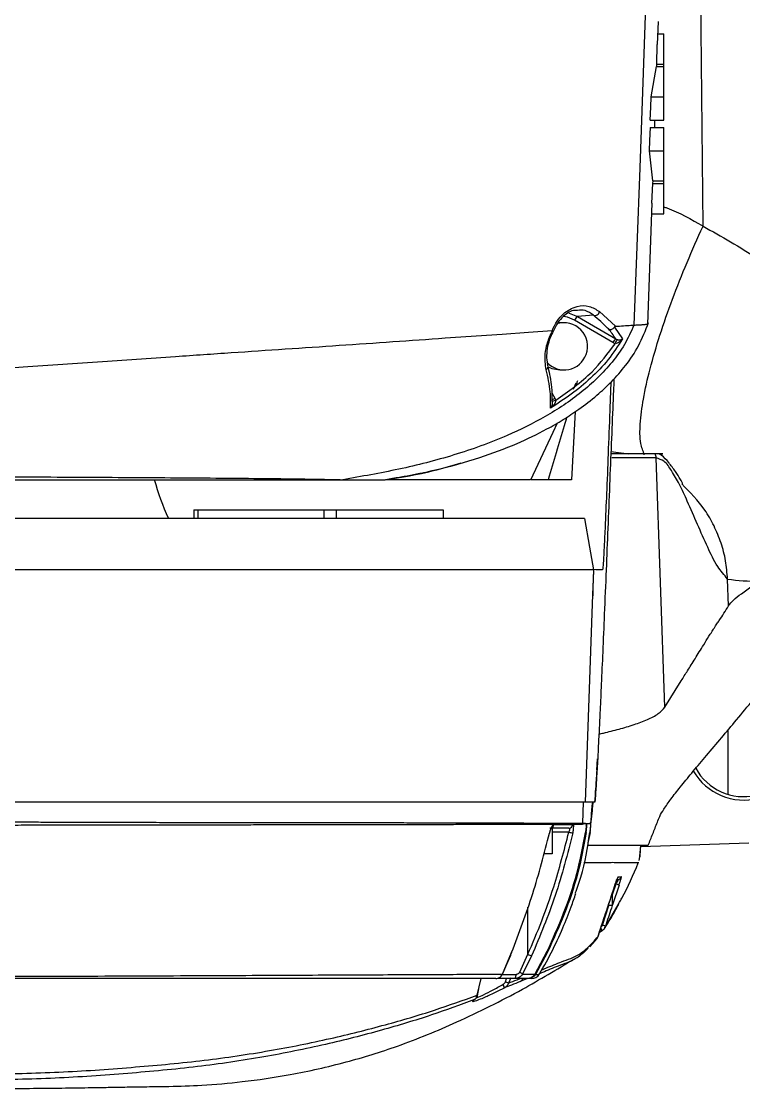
# Model space of a CAD drawing. Header units: millimetres. Extents: x -356 to 237, y 0 to 365.
# Drawn here: x 164.875 to 168.182, y 244.437 to 249.322 of the extents above; entities that cross this region are included whole.
import ezdxf

# ---------------------------------------------------------------- set-up
doc = ezdxf.new("R2010")
doc.units = ezdxf.units.MM

msp = doc.modelspace()

# ---------------------------------------------------------------- linework, layer by layer
at = {"color": 7, "linetype": 'Continuous', "lineweight": 25}
for p, q in [((167.9958, 248.3843), (167.9851, 249.5666)), ((167.7881, 249.2159), (167.7918, 249.3219)), ((167.7861, 249.2643), (167.8164, 249.2643)), ((167.8164, 249.1261), (167.8164, 249.2643)), ((167.7843, 249.1261), (167.7855, 249.216)), ((167.7582, 248.9763), (167.7831, 249.1146)), ((167.7831, 249.1146), (167.8164, 249.1146)), ((167.7839, 249.1146), (167.7843, 249.1261)), ((167.7843, 249.1261), (167.8164, 249.1261)), ((167.8164, 249.1146), (167.8164, 249.1261)), ((167.8164, 248.9763), (167.8164, 249.1146)), ((167.7582, 248.9763), (167.8164, 248.9763)), ((167.8164, 248.8694), (167.8164, 248.9763)), ((167.7545, 248.8694), (167.8164, 248.8694)), ((167.7749, 248.8364), (167.776, 248.8694)), ((167.7533, 248.8364), (167.8164, 248.8364)), ((167.8164, 248.7295), (167.8164, 248.8364)), ((167.7496, 248.7295), (167.7649, 248.5912)), ((167.7496, 248.7295), (167.8164, 248.7295)), ((167.8164, 248.5912), (167.8164, 248.7295)), ((167.7652, 248.5797), (167.7601, 248.4899)), ((167.7649, 248.5912), (167.8164, 248.5912)), ((167.7656, 248.5912), (167.7652, 248.5797)), ((167.7652, 248.5797), (167.8164, 248.5797)), ((167.8164, 248.5797), (167.8164, 248.5912)), ((167.8164, 248.4415), (167.8164, 248.5797)), ((167.7434, 247.936), (167.7628, 248.4898)), ((167.7611, 248.4415), (167.8164, 248.4415)), ((167.4939, 247.9771), (167.4208, 247.971)), ((167.5216, 247.9935), (167.5959, 247.926)), ((167.3602, 247.9426), (167.3397, 247.9426)), ((167.583, 247.8512), (167.4077, 247.954)), ((167.4208, 247.971), (167.596, 247.8683)), ((167.3078, 247.9064), (167.3051, 247.9062)), ((167.5899, 247.9226), (167.627, 247.8688)), ((167.596, 247.8683), (167.6019, 247.8656)), ((167.3397, 247.7261), (167.3602, 247.7261)), ((167.4053, 247.6459), (167.415, 247.6666)), ((167.3033, 247.6221), (167.3177, 247.5967)), ((167.3046, 247.5879), (167.3043, 247.5876)), ((167.3062, 247.582), (167.3043, 247.5869)), ((167.4109, 247.5356), (167.3945, 247.2241)), ((167.5743, 247.3532), (167.6555, 247.3422)), ((167.7767, 247.3422), (167.5782, 247.3422)), ((167.7819, 247.3239), (167.578, 247.3239)), ((167.8216, 246.1831), (167.7819, 247.3239)), ((159.9814, 247.2241), (166.3472, 247.2241)), ((166.3472, 247.2241), (166.5404, 247.2241)), ((167.2066, 247.2241), (166.5417, 247.2241)), ((167.2866, 247.2241), (167.2097, 247.2241)), ((167.3945, 247.2241), (167.2866, 247.2241)), ((167.4532, 247.047), (161.8238, 247.047)), ((165.6649, 247.0863), (165.6649, 247.047)), ((165.6649, 247.0863), (165.6834, 247.0863)), ((165.6834, 247.0863), (165.6834, 247.047)), ((165.6834, 247.0863), (166.2601, 247.0863)), ((166.2601, 247.0863), (166.2601, 247.047)), ((166.2601, 247.0863), (166.3162, 247.0863)), ((166.3162, 247.0863), (166.3162, 247.047)), ((166.3162, 247.0863), (166.8055, 247.0863)), ((166.8055, 247.0863), (166.8055, 247.047)), ((166.8055, 247.0863), (166.8058, 247.0863)), ((166.8058, 247.0863), (166.8058, 247.047)), ((167.4949, 246.8107), (161.8048, 246.8107)), ((167.4928, 246.732), (167.4955, 246.8107)), ((167.505, 246.8107), (167.4952, 246.8123)), ((167.536, 246.8107), (167.505, 246.8107)), ((168.1124, 246.6464), (168.1083, 246.7692)), ((168.1715, 246.702), (168.2516, 246.7603)), ((167.4928, 246.732), (167.4921, 246.732)), ((167.458, 245.7478), (167.4912, 246.6983)), ((168.1123, 246.6462), (168.1124, 246.6464)), ((167.8216, 246.1831), (167.8965, 246.3035)), ((168.1111, 245.7836), (168.1111, 246.0791)), ((167.5105, 245.8946), (167.5134, 245.9465)), ((167.458, 245.7478), (161.8447, 245.7478)), ((167.445, 245.6518), (167.4483, 245.7478)), ((167.5009, 245.7478), (167.458, 245.7478)), ((167.4814, 245.6481), (167.4829, 245.6475)), ((167.382, 245.6296), (167.2948, 245.6296)), ((167.306, 245.6296), (167.306, 245.5115)), ((167.3814, 245.6106), (167.306, 245.6106)), ((167.4785, 245.6087), (167.4683, 245.5622)), ((167.466, 245.5509), (167.7448, 245.5509)), ((167.7074, 245.5021), (167.7113, 245.5508)), ((167.7108, 245.545), (168.2053, 245.5623)), ((167.306, 245.5115), (167.2666, 245.5115)), ((167.7028, 245.4808), (167.7067, 245.498)), ((167.6992, 245.4699), (167.7002, 245.4731)), ((167.6037, 245.3934), (167.6006, 245.3934)), ((167.5816, 245.3252), (167.5977, 245.3741)), ((167.6113, 245.3683), (167.5816, 245.2782)), ((167.5929, 245.3682), (167.593, 245.3682)), ((167.5977, 245.3741), (167.5947, 245.3741)), ((167.549, 245.1796), (167.6133, 245.2899)), ((167.5816, 245.2753), (167.5816, 245.3337)), ((167.1941, 245.0515), (167.1942, 245.268)), ((167.5354, 245.1854), (167.5651, 245.2753)), ((167.5816, 245.2753), (167.564, 245.2753)), ((167.5327, 245.1583), (167.5211, 245.1507)), ((167.5216, 245.1522), (167.5334, 245.16)), ((167.549, 245.1796), (167.544, 245.1695)), ((167.5091, 245.1219), (167.5155, 245.1338)), ((167.5155, 245.1337), (167.5155, 245.1338)), ((167.0772, 244.9608), (167.1198, 245.0596)), ((167.1565, 244.9698), (167.1941, 245.0515)), ((167.2113, 245.0441), (167.169, 244.961)), ((167.2266, 244.9599), (167.2826, 245.0656)), ((167.2825, 245.0585), (167.229, 244.9598)), ((167.0759, 244.9597), (167.1398, 244.9597)), ((167.229, 244.9598), (167.2453, 244.9591)), ((167.0475, 244.9407), (164.6424, 244.9407)), ((166.9616, 244.8644), (166.98, 244.9407)), ((167.1336, 244.9407), (167.057, 244.9407)), ((167.0915, 244.9262), (167.0967, 244.9407)), ((167.1158, 244.9446), (167.1052, 244.9195)), ((167.1928, 244.9407), (167.1336, 244.9407)), ((167.1928, 244.9407), (167.1586, 244.9266)), ((167.2119, 244.9407), (167.1952, 244.9407)), ((166.9687, 244.8937), (166.9637, 244.871))]:
    msp.add_line(p, q, dxfattribs=at)
at = {"color": 7, "linetype": 'Continuous', "lineweight": 25, "flags": 128}
for points in [[(167.7392, 249.5666), (167.7059, 248.6511), (167.6798, 247.9317)], [(167.7545, 248.8694), (167.7566, 248.9293), (167.7582, 248.9763)], [(167.7533, 248.8364), (167.7512, 248.7765), (167.7496, 248.7295)], [(167.3818, 247.9872), (167.3833, 247.9868), (167.4208, 247.971)], [(167.3397, 247.9426), (167.3351, 247.9425), (167.3305, 247.9422)], [(167.4077, 247.954), (167.3749, 247.9678), (167.3568, 247.9714)], [(166.8155, 247.8726), (167.077, 247.8905), (167.1963, 247.8987), (167.3051, 247.9062)], [(164.9043, 247.7419), (165.2468, 247.7654), (165.5814, 247.7882)], [(167.2862, 247.7407), (167.3032, 247.7326), (167.3397, 247.7261)], [(167.2083, 247.2233), (167.3102, 247.4418), (167.33, 247.4843)], [(167.4532, 247.047), (167.4766, 246.9147), (167.4949, 246.8107)], [(167.4949, 246.8107), (167.4933, 246.7666), (167.4921, 246.732)], [(167.2929, 245.6067), (167.2937, 245.6068), (167.2939, 245.607)], [(167.4777, 245.6088), (167.4783, 245.6087), (167.4785, 245.6087)], [(167.6075, 245.4069), (167.616, 245.4069), (167.6224, 245.407)], [(167.1198, 245.0596), (167.1207, 245.0599), (167.121, 245.0603), (167.1209, 245.0609)], [(167.1336, 244.9407), (167.1348, 244.941), (167.1359, 244.9421), (167.137, 244.9438), (167.1379, 244.9462), (167.1387, 244.9491), (167.1393, 244.9523), (167.1397, 244.9559), (167.1398, 244.9597)], [(166.9616, 244.8644), (166.9627, 244.865), (166.9636, 244.8657), (166.9642, 244.8664), (166.9646, 244.8673), (166.9647, 244.8681), (166.9646, 244.8691), (166.9643, 244.87), (166.9637, 244.871)]]:
    msp.add_lwpolyline(points, dxfattribs=at)
at = {"color": 7, "linetype": 'Continuous', "lineweight": 25}
for centre, radius, start, end in [((167.5013, 247.9962), 0.0205, 248.8254, 352.3475), ((167.3597, 247.8349), 0.1075, 339.5433, 108.2858), ((167.4509, 247.9345), 0.0474, 129.4755, 155.647), ((167.6262, 247.8317), 0.0474, 129.4794, 155.6584), ((167.638, 247.8401), 0.0442, 144.7133, 171.4985), ((167.3603, 247.8323), 0.106, 221.6914, 340.7542), ((167.2688, 247.7421), 0.0174, 301.0116, 31.9783), ((167.3043, 247.5872), 0.000289, 217.1855, 276.4173), ((167.3513, 247.5326), 0.0724, 117.6201, 130.2109), ((167.3348, 247.5272), 0.0618, 102.3326, 117.5495), ((167.7426, 247.3226), 0.0394, 1.9698, 29.9598), ((166.6352, 247.542), 1.1944, 195.4322, 204.4833), ((168.2328, 247.6138), 0.8537, 261.6155, 271.2632), ((168.1819, 246.0233), 0.25, 208.5405, 71.8272), ((168.1819, 246.0233), 0.2658, 209.742, 359.9993), ((167.2941, 245.6489), 0.0194, 292.4322, 349.2756), ((167.3819, 245.6491), 0.0195, 270.3364, 349.8776), ((167.4072, 245.653), 0.0378, 350.6045, 358.1779), ((167.4066, 245.6531), 0.0384, 350.5524, 358.0157), ((167.4449, 245.6493), 0.0196, 326.0362, 355.3658), ((167.4317, 245.829), 0.2241, 257.012, 261.8465), ((167.4783, 245.7748), 0.1668, 262.7779, 263.9498), ((167.6037, 245.4131), 0.0197, 270.0267, 341.8962), ((167.5827, 245.3199), 0.0562, 59.4436, 74.5607), ((167.4984, 245.1529), 0.0357, 11.498, 33.0609), ((167.5317, 245.1598), 0.00178, 305.1228, 6.7721), ((167.5201, 245.1303), 0.0571, 59.6101, 74.4612), ((167.3166, 245.3104), 0.2864, 244.6709, 248.4279), ((167.2796, 245.0572), 0.0032, 23.719, 63.858), ((167.0765, 244.9632), 0.00256, 285.4382, 355.6999), ((167.127, 244.915), 0.0623, 47.6453, 61.7299), ((167.2119, 244.9801), 0.0394, 270.0268, 327.8755), ((167.0583, 244.8988), 0.0273, 356.4846, 34.1593), ((167.0261, 244.7751), 0.1647, 61.2887, 66.5916), ((167.1413, 244.9561), 0.0341, 300.4429, 333.2104), ((166.9423, 244.8599), 0.0173, 294.9522, 324.4868)]:
    msp.add_arc(centre, radius, start, end, dxfattribs=at)
for points, knots in [([(167.8163, 245.7154), (167.8269, 245.731), (167.8508, 245.7659), (167.8941, 245.8205), (167.946, 245.8836), (168.0293, 245.9822), (168.1462, 246.1198), (168.2954, 246.3017), (168.4502, 246.5022), (168.6042, 246.7181), (168.7526, 246.9466), (168.9084, 247.2126), (169.0633, 247.5173), (169.2063, 247.8623), (169.3229, 248.2175), (169.4118, 248.5819), (169.4747, 248.9535), (169.4926, 249.2042), (169.5015, 249.3295)], [0, 0, 0, 0, 0.013893, 0.031122, 0.051327, 0.074105, 0.126205, 0.184391, 0.24733, 0.312791, 0.379719, 0.447962, 0.539841, 0.631313, 0.722809, 0.814933, 0.907459, 1, 1, 1, 1]), ([(167.8164, 248.4728), (167.8211, 248.4712), (167.8842, 248.4497), (167.9422, 248.4157), (167.9958, 248.3843)], [0, 0, 0, 0, 0.074389, 1, 1, 1, 1]), ([(167.7272, 247.3378), (167.7211, 247.3551), (167.7051, 247.4), (167.7081, 247.4874), (167.7221, 247.6012), (167.7536, 247.7374), (167.7986, 247.8898), (167.8557, 248.0522), (167.9217, 248.2187), (167.9711, 248.3291), (167.9958, 248.3843)], [0, 0, 0, 0, 0.049726, 0.129399, 0.234866, 0.364314, 0.510427, 0.669404, 0.834691, 1, 1, 1, 1]), ([(167.9958, 248.3843), (168.0804, 248.3373), (168.2499, 248.2431), (168.4572, 248.067), (168.628, 247.8829), (168.7139, 247.7553), (168.7567, 247.6917)], [0, 0, 0, 0, 0.27832, 0.557551, 0.779284, 1, 1, 1, 1]), ([(167.3053, 247.9061), (167.3121, 247.9213), (167.3249, 247.9499), (167.3616, 247.9913), (167.4126, 248.0205), (167.4758, 248.0228), (167.5067, 248.003), (167.5216, 247.9935)], [0, 0, 0, 0, 0.182315, 0.343265, 0.602454, 0.809486, 1, 1, 1, 1]), ([(167.4212, 247.9988), (167.4174, 247.999), (167.3939, 248.0003), (167.3606, 247.9771), (167.3284, 247.9431), (167.3167, 247.918), (167.3107, 247.9051)], [0, 0, 0, 0, 0.073432, 0.460903, 0.723008, 1, 1, 1, 1]), ([(167.4939, 247.9771), (167.4819, 247.9859), (167.46, 248.0019), (167.4332, 247.9997), (167.4212, 247.9988)], [0, 0, 0, 0, 0.549766, 1, 1, 1, 1]), ([(167.5634, 247.9138), (167.5515, 247.9253), (167.5289, 247.947), (167.5051, 247.9674), (167.4939, 247.9771)], [0, 0, 0, 0, 0.5275733, 1, 1, 1, 1]), ([(167.6798, 247.9317), (167.6661, 247.9015), (167.6389, 247.8415), (167.5613, 247.7342), (167.4415, 247.6192), (167.2768, 247.5104), (167.0812, 247.4139), (166.8562, 247.3332), (166.6036, 247.2688), (166.4326, 247.239), (166.3472, 247.2241)], [0, 0, 0, 0, 0.063095, 0.125867, 0.251824, 0.378254, 0.502027, 0.668193, 0.834224, 1, 1, 1, 1]), ([(166.5405, 247.2241), (166.6176, 247.2376), (166.7641, 247.2631), (166.9658, 247.32), (167.1363, 247.3838), (167.2625, 247.4445), (167.3559, 247.4983), (167.4328, 247.5489), (167.5072, 247.6062), (167.5795, 247.6732), (167.6447, 247.748), (167.7055, 247.8377), (167.7327, 247.9074), (167.7468, 247.9436)], [0, 0, 0, 0, 0.159638, 0.303319, 0.427194, 0.530698, 0.588759, 0.647036, 0.718634, 0.78022, 0.847788, 0.920923, 1, 1, 1, 1]), ([(167.5958, 247.926), (167.5949, 247.926), (167.5933, 247.926), (167.5916, 247.9248), (167.5907, 247.9238), (167.5902, 247.9231), (167.59, 247.9227), (167.5899, 247.9226)], [0, 0, 0, 0, 0.336701, 0.65914, 0.825363, 0.911015, 1, 1, 1, 1]), ([(167.5959, 247.926), (167.5988, 247.9262), (167.6047, 247.9266), (167.6105, 247.927), (167.6133, 247.9272)], [0, 0, 0, 0, 0.509642, 1, 1, 1, 1]), ([(167.6133, 247.9272), (167.6258, 247.928), (167.6479, 247.9295), (167.6701, 247.931), (167.6798, 247.9317)], [0, 0, 0, 0, 0.56216, 1, 1, 1, 1]), ([(167.6798, 247.9317), (167.6831, 247.9318), (167.6903, 247.9323), (167.7016, 247.9329), (167.7121, 247.9334), (167.7214, 247.934), (167.7281, 247.9346), (167.7343, 247.9353), (167.7389, 247.9358), (167.7422, 247.9358), (167.7437, 247.9359), (167.7439, 247.9359)], [0, 0, 0, 0, 0.153392, 0.336906, 0.530548, 0.642026, 0.771426, 0.847266, 0.930997, 0.990208, 1, 1, 1, 1]), ([(167.2777, 247.7272), (167.2746, 247.7518), (167.2694, 247.7929), (167.2808, 247.843), (167.293, 247.8782), (167.3027, 247.8966), (167.3078, 247.9064)], [0, 0, 0, 0, 0.397217, 0.664099, 0.822655, 1, 1, 1, 1]), ([(167.3107, 247.9051), (167.305, 247.8939), (167.2937, 247.8713), (167.2876, 247.8467), (167.2846, 247.8344)], [0, 0, 0, 0, 0.496767, 1, 1, 1, 1]), ([(167.3077, 247.9063), (167.3085, 247.9059), (167.3095, 247.9054), (167.3105, 247.9051), (167.3107, 247.9051)], [0, 0, 0, 0, 0.83954, 1, 1, 1, 1]), ([(167.5634, 247.9138), (167.5656, 247.913), (167.569, 247.9116), (167.5742, 247.9117), (167.5793, 247.9128), (167.5839, 247.9154), (167.5877, 247.919), (167.5891, 247.9214), (167.5899, 247.9226)], [0, 0, 0, 0, 0.226547, 0.355759, 0.493229, 0.732847, 0.864825, 1, 1, 1, 1]), ([(167.596, 247.8683), (167.5907, 247.8766), (167.5806, 247.8923), (167.5689, 247.9069), (167.5634, 247.9138)], [0, 0, 0, 0, 0.526797, 1, 1, 1, 1]), ([(165.8362, 247.8057), (166.001, 247.8168), (166.2475, 247.8335), (166.574, 247.8557), (166.7356, 247.867), (166.8155, 247.8726)], [0, 0, 0, 0, 0.504732, 0.755228, 1, 1, 1, 1]), ([(167.2846, 247.8344), (167.2823, 247.8205), (167.2777, 247.7929), (167.2816, 247.7651), (167.2835, 247.7513)], [0, 0, 0, 0, 0.501792, 1, 1, 1, 1]), ([(167.627, 247.8688), (167.6062, 247.8363), (167.5644, 247.7711), (167.483, 247.6877), (167.394, 247.6137), (167.3294, 247.5722), (167.2973, 247.5515)], [0, 0, 0, 0, 0.249485, 0.502226, 0.752472, 1, 1, 1, 1]), ([(167.3216, 247.5876), (167.3799, 247.6282), (167.4841, 247.7009), (167.5606, 247.8021), (167.5943, 247.8466)], [0, 0, 0, 0, 0.559213, 1, 1, 1, 1]), ([(167.5943, 247.8466), (167.5921, 247.8473), (167.5882, 247.8484), (167.5846, 247.8504), (167.583, 247.8512)], [0, 0, 0, 0, 0.55922, 1, 1, 1, 1]), ([(167.627, 247.8688), (167.6225, 247.8635), (167.6158, 247.8555), (167.6039, 247.8484), (167.5974, 247.8472), (167.5943, 247.8466)], [0, 0, 0, 0, 0.512911, 0.7655, 1, 1, 1, 1]), ([(167.6019, 247.8656), (167.6032, 247.8653), (167.6057, 247.8646), (167.6106, 247.8641), (167.6181, 247.8642), (167.6236, 247.867), (167.627, 247.8688)], [0, 0, 0, 0, 0.153711, 0.301117, 0.569109, 1, 1, 1, 1]), ([(165.5814, 247.7882), (165.624, 247.7911), (165.7089, 247.7969), (165.7939, 247.8028), (165.8362, 247.8057)], [0, 0, 0, 0, 0.501319, 1, 1, 1, 1]), ([(164.2357, 247.6962), (164.3486, 247.7038), (164.5715, 247.7187), (164.7943, 247.7343), (164.9043, 247.7419)], [0, 0, 0, 0, 0.506505, 1, 1, 1, 1]), ([(167.2858, 247.7389), (167.2928, 247.7087), (167.3044, 247.6586), (167.3043, 247.6072), (167.3043, 247.5869)], [0, 0, 0, 0, 0.603722, 1, 1, 1, 1]), ([(167.2973, 247.5515), (167.2978, 247.5763), (167.299, 247.6356), (167.2856, 247.6935), (167.2777, 247.7272)], [0, 0, 0, 0, 0.417267, 1, 1, 1, 1]), ([(167.5882, 247.686), (167.5865, 247.6482), (167.5823, 247.5497), (167.5757, 247.3878), (167.5679, 247.1973), (167.5601, 247.0041), (167.5549, 246.8742), (167.5523, 246.8107)], [0, 0, 0, 0, 0.129564, 0.337881, 0.554953, 0.782387, 1, 1, 1, 1]), ([(167.4008, 247.6389), (167.4073, 247.6472), (167.4166, 247.6591), (167.421, 247.6733), (167.4223, 247.6776)], [0, 0, 0, 0, 0.700715, 1, 1, 1, 1]), ([(167.5737, 247.6699), (167.5724, 247.6347), (167.5688, 247.5334), (167.5626, 247.3704), (167.5555, 247.1903), (167.5492, 247.0446), (167.5445, 246.9382), (167.5405, 246.8711), (167.539, 246.8317), (167.5366, 246.8148), (167.536, 246.8107)], [0, 0, 0, 0, 0.123009, 0.353615, 0.568999, 0.751404, 0.862351, 0.940623, 0.985731, 1, 1, 1, 1]), ([(167.3216, 247.5876), (167.3215, 247.586), (167.3214, 247.5827), (167.3191, 247.576), (167.3123, 247.5643), (167.3034, 247.5567), (167.2973, 247.5515)], [0, 0, 0, 0, 0.1050589, 0.2205479, 0.4704599, 1, 1, 1, 1]), ([(167.3177, 247.5967), (167.3186, 247.5951), (167.3202, 247.5921), (167.3212, 247.589), (167.3216, 247.5876)], [0, 0, 0, 0, 0.5594491, 1, 1, 1, 1]), ([(167.2973, 247.5515), (167.3005, 247.5559), (167.3054, 247.5625), (167.3065, 247.5706), (167.307, 247.5734)], [0, 0, 0, 0, 0.649278, 1, 1, 1, 1]), ([(167.307, 247.5734), (167.307, 247.5748), (167.3071, 247.5777), (167.3065, 247.5806), (167.3062, 247.582)], [0, 0, 0, 0, 0.502706, 1, 1, 1, 1]), ([(167.3716, 247.5097), (167.3678, 247.4968), (167.3398, 247.4015), (167.3112, 247.3064), (167.2866, 247.2241)], [0, 0, 0, 0, 0.135153, 1, 1, 1, 1]), ([(167.7952, 247.3422), (167.797, 247.3422), (167.8017, 247.3422), (167.8165, 247.3422), (167.793, 247.3422), (167.7837, 247.3422), (167.7767, 247.3422)], [0, 0, 0, 0, 0.118333, 0.316667, 0.480926, 1, 1, 1, 1]), ([(167.9022, 247.2046), (167.9021, 247.2055), (167.9018, 247.2091), (167.8975, 247.2157), (167.888, 247.2344), (167.8685, 247.2643), (167.84, 247.3016), (167.8153, 247.3296), (167.7983, 247.3397), (167.795, 247.3417)], [0, 0, 0, 0, 0.0157041, 0.0601036, 0.130525, 0.3761143, 0.6639118, 0.9344524, 1, 1, 1, 1]), ([(166.5404, 247.2241), (166.6147, 247.2357), (166.7327, 247.2542), (166.8469, 247.2889), (166.8892, 247.3018)], [0, 0, 0, 0, 0.6295145, 1, 1, 1, 1]), ([(168.1083, 246.7692), (168.0926, 246.788), (168.0554, 246.8321), (168.0149, 246.9194), (167.9701, 247.0196), (167.9287, 247.1162), (167.8903, 247.1996), (167.8554, 247.2602), (167.8239, 247.3089), (167.794, 247.3196), (167.7819, 247.3239)], [0, 0, 0, 0, 0.1119873, 0.2637296, 0.438343, 0.6165728, 0.7464408, 0.8574757, 0.9422245, 1, 1, 1, 1]), ([(166.7583, 247.2647), (166.7303, 247.2583), (166.6586, 247.2419), (166.5859, 247.2309), (166.5417, 247.2241)], [0, 0, 0, 0, 0.391319, 1, 1, 1, 1]), ([(164.7368, 247.2374), (164.8086, 247.2371), (164.9575, 247.2367), (165.1784, 247.2356), (165.3981, 247.2343), (165.6092, 247.2328), (165.814, 247.2312), (165.9922, 247.2296), (166.1371, 247.2278), (166.2482, 247.2263), (166.3153, 247.2248), (166.3472, 247.2241)], [0, 0, 0, 0, 0.133727, 0.277434, 0.411531, 0.542952, 0.670685, 0.793127, 0.874856, 0.940675, 1, 1, 1, 1]), ([(168.1083, 246.7692), (168.1061, 246.7973), (168.1016, 246.8532), (168.0799, 246.9349), (168.0478, 247.0128), (167.9937, 247.1085), (167.9364, 247.1666), (167.899, 247.2046)], [0, 0, 0, 0, 0.1698771, 0.3387739, 0.509172, 0.6789678, 1, 1, 1, 1]), ([(167.5523, 246.8107), (167.5495, 246.7432), (167.5444, 246.6176), (167.537, 246.4435), (167.5305, 246.2969), (167.5251, 246.178), (167.5204, 246.0803), (167.5164, 246.0024), (167.5131, 245.939), (167.5103, 245.8896), (167.5078, 245.8484), (167.5055, 245.8124), (167.5038, 245.7859), (167.5025, 245.768), (167.5017, 245.7577), (167.5012, 245.751), (167.5009, 245.7478)], [0, 0, 0, 0, 0.19055, 0.354225, 0.491182, 0.604199, 0.689961, 0.766831, 0.823928, 0.869047, 0.906328, 0.940229, 0.970745, 0.981082, 0.990836, 1, 1, 1, 1]), ([(167.4911, 246.6926), (167.4912, 246.6938), (167.4915, 246.6986), (167.4918, 246.7075), (167.4923, 246.7194), (167.4926, 246.7278), (167.4928, 246.732)], [0, 0, 0, 0, 0.089059, 0.366692, 0.676452, 1, 1, 1, 1]), ([(167.4921, 246.732), (167.492, 246.7285), (167.4918, 246.7219), (167.4915, 246.7126), (167.4913, 246.7049), (167.4912, 246.7003), (167.4912, 246.6983)], [0, 0, 0, 0, 0.310702, 0.59073, 0.823925, 1, 1, 1, 1]), ([(167.4912, 246.6983), (167.4911, 246.6968), (167.4911, 246.6949), (167.4911, 246.693), (167.4911, 246.6926)], [0, 0, 0, 0, 0.8026417, 1, 1, 1, 1]), ([(168.1124, 246.6464), (168.1195, 246.6555), (168.1363, 246.6771), (168.1586, 246.6929), (168.1715, 246.702)], [0, 0, 0, 0, 0.425468, 1, 1, 1, 1]), ([(167.8965, 246.3035), (167.9011, 246.3109), (167.9107, 246.3263), (167.9258, 246.3505), (167.9422, 246.377), (167.9599, 246.4055), (167.979, 246.4363), (168.0002, 246.4704), (168.0192, 246.501), (168.0348, 246.5259), (168.045, 246.542), (168.053, 246.5544), (168.0612, 246.5666), (168.0821, 246.596), (168.0988, 246.6238), (168.1123, 246.6462)], [0, 0, 0, 0, 0.064128, 0.134586, 0.21136, 0.294461, 0.383869, 0.479606, 0.59179, 0.650466, 0.697429, 0.732683, 0.760259, 0.806506, 1, 1, 1, 1]), ([(167.5193, 246.0597), (167.5263, 246.0612), (167.5571, 246.0681), (167.6109, 246.0818), (167.6786, 246.1017), (167.7386, 246.1249), (167.7893, 246.1483), (167.8119, 246.1726), (167.8216, 246.1831)], [0, 0, 0, 0, 0.064717, 0.285944, 0.50285, 0.702424, 0.87139, 1, 1, 1, 1]), ([(167.5006, 245.7477), (167.5022, 245.7686), (167.5059, 245.8155), (167.5087, 245.8624), (167.5102, 245.8885)], [0, 0, 0, 0, 0.444606, 1, 1, 1, 1]), ([(167.4913, 245.7478), (167.4909, 245.7423), (167.4899, 245.7299), (167.4882, 245.71), (167.4865, 245.693), (167.4852, 245.6811), (167.4844, 245.675), (167.4837, 245.6698), (167.483, 245.6653), (167.4817, 245.659), (167.4821, 245.6521), (167.4777, 245.6493), (167.4762, 245.6492), (167.4755, 245.6491), (167.475, 245.6491), (167.4744, 245.649), (167.4737, 245.649), (167.4727, 245.649), (167.4713, 245.649), (167.4701, 245.649), (167.4692, 245.6489), (167.4686, 245.6489), (167.4681, 245.6489), (167.4675, 245.6489), (167.467, 245.6489), (167.4657, 245.6489), (167.4637, 245.6488), (167.4612, 245.6488), (167.4588, 245.6487), (167.4565, 245.6486), (167.4539, 245.6484), (167.451, 245.6481), (167.4477, 245.6481), (167.4456, 245.6472), (167.4445, 245.6468)], [0, 0, 0, 0, 0.122058, 0.280436, 0.449113, 0.505106, 0.549079, 0.588074, 0.622397, 0.652347, 0.733603, 0.754464, 0.761704, 0.766367, 0.769398, 0.773694, 0.779181, 0.785933, 0.796764, 0.809774, 0.813572, 0.81751, 0.821588, 0.825809, 0.830169, 0.83474, 0.854642, 0.873565, 0.891508, 0.908405, 0.926087, 0.950131, 0.974206, 1, 1, 1, 1]), ([(167.445, 245.6518), (167.4462, 245.6519), (167.4488, 245.6522), (167.4532, 245.6515), (167.46, 245.6511), (167.4668, 245.6503), (167.4727, 245.6501), (167.4773, 245.6494), (167.4864, 245.6604), (167.4836, 245.6953), (167.4881, 245.7263), (167.4913, 245.7478)], [0, 0, 0, 0, 0.028778, 0.057486, 0.10255, 0.182954, 0.211714, 0.240423, 0.280512, 0.501789, 1, 1, 1, 1]), ([(167.4822, 245.6478), (167.4837, 245.6625), (167.4871, 245.6957), (167.4896, 245.7291), (167.491, 245.7476)], [0, 0, 0, 0, 0.442882, 1, 1, 1, 1]), ([(167.7869, 245.6564), (167.7902, 245.6653), (167.7979, 245.686), (167.8096, 245.7047), (167.8163, 245.7154)], [0, 0, 0, 0, 0.430674, 1, 1, 1, 1]), ([(164.6387, 245.658), (164.6773, 245.6579), (164.7509, 245.6577), (164.8558, 245.6575), (164.95, 245.6572), (165.0333, 245.657), (165.1059, 245.6568), (165.1827, 245.6566), (165.2808, 245.6563), (165.3979, 245.656), (165.5168, 245.6556), (165.6182, 245.6554), (165.7129, 245.6553), (165.8087, 245.6552), (165.9132, 245.6551), (166.023, 245.6552), (166.1306, 245.6553), (166.2153, 245.6554), (166.2762, 245.6554), (166.3197, 245.6553), (166.365, 245.6552), (166.412, 245.6551), (166.4606, 245.6549), (166.5106, 245.6548), (166.5618, 245.6545), (166.6134, 245.6542), (166.6724, 245.654), (166.7427, 245.654), (166.8188, 245.654), (166.8885, 245.6539), (166.9416, 245.6539), (166.984, 245.6537), (167.0251, 245.6535), (167.0711, 245.6532), (167.1169, 245.6529), (167.1574, 245.6527), (167.1917, 245.6526), (167.2242, 245.6524), (167.2549, 245.6524), (167.2839, 245.6523), (167.3082, 245.6523), (167.3282, 245.6523), (167.348, 245.6522), (167.3724, 245.652), (167.3955, 245.6518), (167.413, 245.6517), (167.4225, 245.6516), (167.4296, 245.6515), (167.4351, 245.6515), (167.4392, 245.6515), (167.4421, 245.6516), (167.4439, 245.6516), (167.4447, 245.6518), (167.445, 245.6518)], [0, 0, 0, 0, 0.0412452, 0.0786573, 0.1122127, 0.1419083, 0.1677539, 0.1897864, 0.2239841, 0.2726716, 0.3149839, 0.3510614, 0.381088, 0.4161953, 0.4534902, 0.4927385, 0.5336658, 0.5684588, 0.5832664, 0.5987764, 0.614942, 0.6317164, 0.6490494, 0.6668808, 0.6851505, 0.7037915, 0.7221079, 0.7481943, 0.7788965, 0.803471, 0.8227807, 0.8355681, 0.848874, 0.8667156, 0.8846844, 0.8978398, 0.9100586, 0.9213642, 0.9325293, 0.9428682, 0.9523709, 0.9585187, 0.9642652, 0.973554, 0.9845355, 0.9890546, 0.9921821, 0.9946874, 0.9966375, 0.9980858, 0.9990962, 0.9997157, 1, 1, 1, 1]), ([(167.3133, 245.6456), (167.3083, 245.6455), (167.2978, 245.6455), (167.2815, 245.6454), (167.2638, 245.6453), (167.2446, 245.6452), (167.223, 245.6451), (167.1974, 245.645), (167.1663, 245.645), (167.1268, 245.645), (167.0805, 245.6451), (167.0338, 245.6452), (166.9958, 245.6453), (166.964, 245.6453), (166.9341, 245.6452), (166.8996, 245.6452), (166.862, 245.645), (166.8195, 245.6449), (166.774, 245.6447), (166.7287, 245.6446), (166.6868, 245.6445), (166.6495, 245.6445), (166.5757, 245.6445), (166.4717, 245.6446), (166.3711, 245.6446), (166.3141, 245.6446), (166.2933, 245.6446), (166.2736, 245.6445), (166.2551, 245.6445), (166.2378, 245.6445), (166.2217, 245.6444), (166.2069, 245.6444), (166.1538, 245.6442), (166.0681, 245.6439), (165.9561, 245.6435), (165.8692, 245.6433), (165.8053, 245.6431), (165.7622, 245.6429), (165.7351, 245.6428), (165.7204, 245.6428), (165.7145, 245.6428), (165.6767, 245.6427), (165.5956, 245.6426), (165.4994, 245.6425), (165.4196, 245.6424), (165.3662, 245.6424), (165.3092, 245.6424), (165.2487, 245.6423), (165.1529, 245.6423), (165.0322, 245.6422), (164.8974, 245.642), (164.7966, 245.6418), (164.7261, 245.6417), (164.6821, 245.6415), (164.6559, 245.6413), (164.6436, 245.6412), (164.6401, 245.6411), (164.639, 245.641), (164.6387, 245.641)], [0, 0, 0, 0, 0.0056118, 0.0117079, 0.0183199, 0.0254759, 0.0332075, 0.0425885, 0.0541454, 0.0681554, 0.0868542, 0.1061039, 0.1205421, 0.1294212, 0.1418063, 0.1541072, 0.1681103, 0.1839313, 0.2017984, 0.2191039, 0.2348231, 0.248798, 0.2608988, 0.317546, 0.3654826, 0.3737019, 0.3814966, 0.3888595, 0.3957838, 0.4022589, 0.4082743, 0.4138263, 0.4189047, 0.4678137, 0.5099071, 0.5445393, 0.5653298, 0.5815052, 0.5929674, 0.5957259, 0.5979509, 0.599639, 0.6380262, 0.6889213, 0.7075849, 0.7275541, 0.7488429, 0.7714688, 0.7954494, 0.8563045, 0.9068417, 0.9466713, 0.9693675, 0.9858413, 0.9960578, 0.998813, 0.999603, 1, 1, 1, 1]), ([(167.3132, 245.6453), (167.3111, 245.6442), (167.3054, 245.6412), (167.3009, 245.631), (167.2961, 245.6195), (167.294, 245.6111), (167.2929, 245.6067)], [0, 0, 0, 0, 0.153932, 0.424147, 0.700204, 1, 1, 1, 1]), ([(167.294, 245.607), (167.2946, 245.6095), (167.2957, 245.6142), (167.2976, 245.6204), (167.2997, 245.6252), (167.3004, 245.6282), (167.302, 245.6301), (167.3015, 245.6306), (167.3015, 245.6307)], [0, 0, 0, 0, 0.310368, 0.576603, 0.782414, 0.919877, 0.989777, 1, 1, 1, 1]), ([(167.3132, 245.6453), (167.3315, 245.6453), (167.3608, 245.6455), (167.3901, 245.6456), (167.4011, 245.6457)], [0, 0, 0, 0, 0.6253592, 1, 1, 1, 1]), ([(167.4011, 245.6459), (167.3942, 245.6459), (167.3811, 245.6458), (167.3607, 245.6458), (167.3384, 245.6457), (167.3221, 245.6456), (167.3133, 245.6456)], [0, 0, 0, 0, 0.237015, 0.444751, 0.697049, 1, 1, 1, 1]), ([(167.3999, 245.6072), (167.4011, 245.6127), (167.4031, 245.6226), (167.4035, 245.6343), (167.4041, 245.6427), (167.4018, 245.645), (167.4011, 245.6457)], [0, 0, 0, 0, 0.421126, 0.758918, 0.925899, 1, 1, 1, 1]), ([(167.4445, 245.6468), (167.4445, 245.6468), (167.4444, 245.6468), (167.4438, 245.6466), (167.4424, 245.6465), (167.4402, 245.6463), (167.4372, 245.6462), (167.4333, 245.6461), (167.4289, 245.646), (167.423, 245.6459), (167.4138, 245.6459), (167.4061, 245.6459), (167.4011, 245.6459)], [0, 0, 0, 0, 0.0004323, 0.005361, 0.0441452, 0.0953277, 0.1615403, 0.2488956, 0.3615187, 0.4719707, 0.6522322, 1, 1, 1, 1]), ([(167.4445, 245.6468), (167.4445, 245.6468), (167.4445, 245.6468), (167.4445, 245.6468), (167.4445, 245.6468)], [0, 0, 0, 0, 0.472136, 1, 1, 1, 1]), ([(167.445, 245.6518), (167.445, 245.6518), (167.445, 245.6518), (167.445, 245.6518), (167.445, 245.6518)], [0, 0, 0, 0, 0.558482, 1, 1, 1, 1]), ([(167.4619, 245.6476), (167.4617, 245.6464), (167.4611, 245.6417), (167.4603, 245.6332), (167.4589, 245.6214), (167.4578, 245.6132), (167.4573, 245.6088)], [0, 0, 0, 0, 0.093952, 0.359529, 0.65914, 1, 1, 1, 1]), ([(167.4607, 245.6089), (167.4614, 245.6145), (167.4626, 245.6245), (167.4637, 245.6367), (167.4643, 245.6441), (167.4644, 245.647), (167.4644, 245.6477)], [0, 0, 0, 0, 0.430426, 0.775017, 0.942806, 1, 1, 1, 1]), ([(167.4619, 245.6476), (167.4624, 245.6476), (167.4632, 245.6477), (167.4641, 245.6477), (167.4644, 245.6477)], [0, 0, 0, 0, 0.558471, 1, 1, 1, 1]), ([(167.4814, 245.6481), (167.4813, 245.6468), (167.4808, 245.6422), (167.4802, 245.6337), (167.4791, 245.6219), (167.4783, 245.6136), (167.4778, 245.6092)], [0, 0, 0, 0, 0.093396, 0.358584, 0.658267, 1, 1, 1, 1]), ([(167.4785, 245.6087), (167.4792, 245.6142), (167.4806, 245.6242), (167.4819, 245.6364), (167.4827, 245.6438), (167.4829, 245.6468), (167.4829, 245.6475)], [0, 0, 0, 0, 0.429514, 0.773883, 0.941975, 1, 1, 1, 1]), ([(167.7448, 245.5509), (167.7519, 245.5682), (167.7662, 245.6032), (167.78, 245.6385), (167.7869, 245.6564)], [0, 0, 0, 0, 0.492056, 1, 1, 1, 1]), ([(167.1198, 245.0596), (167.1535, 245.149), (167.2213, 245.3282), (167.269, 245.5137), (167.2929, 245.6067)], [0, 0, 0, 0, 0.498553, 1, 1, 1, 1]), ([(167.1941, 245.0515), (167.2157, 245.1022), (167.259, 245.2036), (167.3244, 245.3894), (167.3598, 245.5267), (167.3814, 245.6106)], [0, 0, 0, 0, 0.280015, 0.559902, 1, 1, 1, 1]), ([(167.3999, 245.6072), (167.3752, 245.511), (167.3258, 245.3188), (167.2494, 245.1356), (167.2113, 245.0441)], [0, 0, 0, 0, 0.500313, 1, 1, 1, 1]), ([(167.4607, 245.6089), (167.4492, 245.5451), (167.4261, 245.4178), (167.363, 245.2341), (167.3093, 245.117), (167.2825, 245.0585)], [0, 0, 0, 0, 0.334504, 0.667589, 1, 1, 1, 1]), ([(167.2826, 245.0656), (167.3086, 245.1234), (167.3606, 245.2393), (167.4222, 245.4206), (167.4456, 245.5459), (167.4573, 245.6088)], [0, 0, 0, 0, 0.332469, 0.665535, 1, 1, 1, 1]), ([(167.382, 245.6296), (167.3825, 245.6296), (167.3834, 245.6294), (167.3844, 245.628), (167.3849, 245.6262), (167.3849, 245.6239), (167.3846, 245.6212), (167.3839, 245.618), (167.3829, 245.6144), (167.3819, 245.6119), (167.3814, 245.6106)], [0, 0, 0, 0, 0.065655, 0.134965, 0.222434, 0.330845, 0.46377, 0.621731, 0.802003, 1, 1, 1, 1]), ([(167.4111, 245.331), (167.42, 245.3555), (167.4528, 245.4454), (167.4673, 245.5402), (167.4778, 245.6092)], [0, 0, 0, 0, 0.272751, 1, 1, 1, 1]), ([(167.4732, 245.5746), (167.4738, 245.5778), (167.4751, 245.5864), (167.4761, 245.5951), (167.4767, 245.6005)], [0, 0, 0, 0, 0.375788, 1, 1, 1, 1]), ([(167.7067, 245.498), (167.7075, 245.5078), (167.7089, 245.5255), (167.7103, 245.5431), (167.711, 245.5509)], [0, 0, 0, 0, 0.560103, 1, 1, 1, 1]), ([(167.7073, 245.5021), (167.7073, 245.5017), (167.7072, 245.5003), (167.7069, 245.4989), (167.7067, 245.498)], [0, 0, 0, 0, 0.300448, 1, 1, 1, 1]), ([(167.6992, 245.4699), (167.6945, 245.4699), (167.684, 245.47), (167.6667, 245.47), (167.6463, 245.47), (167.628, 245.4701), (167.6124, 245.4701), (167.6006, 245.47), (167.5883, 245.471), (167.5772, 245.4713), (167.5672, 245.4695), (167.5584, 245.4704), (167.547, 245.4703), (167.5311, 245.4704), (167.5103, 245.4704), (167.4843, 245.4704), (167.4639, 245.4705), (167.4515, 245.4704), (167.4498, 245.4704)], [0, 0, 0, 0, 0.056737, 0.12653, 0.207459, 0.301934, 0.346556, 0.39543, 0.443515, 0.494533, 0.528812, 0.564273, 0.601109, 0.66571, 0.755368, 0.851084, 0.979081, 1, 1, 1, 1]), ([(167.6133, 245.2899), (167.617, 245.2963), (167.6508, 245.3536), (167.6764, 245.4152), (167.6992, 245.4699)], [0, 0, 0, 0, 0.110992, 1, 1, 1, 1]), ([(167.6986, 245.4681), (167.699, 245.4689), (167.6997, 245.4705), (167.7003, 245.4721), (167.7007, 245.4729)], [0, 0, 0, 0, 0.529451, 1, 1, 1, 1]), ([(167.6075, 245.4069), (167.6068, 245.4056), (167.6043, 245.4011), (167.6014, 245.3923), (167.5971, 245.3807), (167.5944, 245.3725), (167.5929, 245.3682)], [0, 0, 0, 0, 0.101972, 0.375075, 0.672433, 1, 1, 1, 1]), ([(167.5929, 245.3685), (167.5938, 245.3712), (167.5955, 245.3763), (167.5977, 245.3832), (167.5997, 245.389), (167.6003, 245.3921), (167.6009, 245.395), (167.6003, 245.3951), (167.6002, 245.3951)], [0, 0, 0, 0, 0.309354, 0.581112, 0.792203, 0.929876, 0.996927, 1, 1, 1, 1]), ([(167.6037, 245.3934), (167.6041, 245.3933), (167.6049, 245.3932), (167.6055, 245.3917), (167.6053, 245.3899), (167.6047, 245.3875), (167.6036, 245.3846), (167.602, 245.3813), (167.6, 245.3777), (167.5985, 245.3753), (167.5977, 245.3741)], [0, 0, 0, 0, 0.0510968, 0.1046674, 0.1869378, 0.2998382, 0.4424757, 0.6142693, 0.7959031, 1, 1, 1, 1]), ([(167.6113, 245.3683), (167.6131, 245.3737), (167.6163, 245.3836), (167.6197, 245.3958), (167.6222, 245.4032), (167.6224, 245.4062), (167.6224, 245.407)], [0, 0, 0, 0, 0.425189, 0.775114, 0.944599, 1, 1, 1, 1]), ([(167.5155, 245.1338), (167.5159, 245.1351), (167.5242, 245.16), (167.5456, 245.2252), (167.5696, 245.2976), (167.5872, 245.3508), (167.5915, 245.3638), (167.593, 245.3682)], [0, 0, 0, 0, 0.016834, 0.318783, 0.833733, 0.943115, 1, 1, 1, 1]), ([(167.5155, 245.1337), (167.5299, 245.1775), (167.5557, 245.2557), (167.5816, 245.3338), (167.5929, 245.3682)], [0, 0, 0, 0, 0.559995, 1, 1, 1, 1]), ([(167.2393, 244.9493), (167.2606, 244.9854), (167.303, 245.0576), (167.3519, 245.1657), (167.3886, 245.2567), (167.4066, 245.3099), (167.4135, 245.3302)], [0, 0, 0, 0, 0.299108, 0.598302, 0.846824, 1, 1, 1, 1]), ([(167.5441, 245.1696), (167.548, 245.1754), (167.557, 245.1889), (167.5715, 245.212), (167.5884, 245.2407), (167.6017, 245.2645), (167.6092, 245.2787), (167.6106, 245.2814)], [0, 0, 0, 0, 0.160683, 0.373822, 0.629388, 0.928783, 1, 1, 1, 1]), ([(167.5806, 245.2753), (167.5792, 245.2711), (167.5687, 245.2392), (167.5582, 245.2073), (167.549, 245.1796)], [0, 0, 0, 0, 0.132439, 1, 1, 1, 1]), ([(167.5298, 245.1771), (167.5308, 245.178), (167.5334, 245.1802), (167.5347, 245.1834), (167.5354, 245.1854)], [0, 0, 0, 0, 0.393574, 1, 1, 1, 1]), ([(167.544, 245.1695), (167.5439, 245.1693), (167.5415, 245.1646), (167.537, 245.1614), (167.5327, 245.1583)], [0, 0, 0, 0, 0.0421268, 1, 1, 1, 1]), ([(167.257, 244.9805), (167.2635, 244.9831), (167.294, 244.9955), (167.338, 245.0141), (167.3849, 245.031), (167.4162, 245.0435), (167.4414, 245.0596), (167.4664, 245.08), (167.4916, 245.1049), (167.5073, 245.1238), (167.5155, 245.1337)], [0, 0, 0, 0, 0.068642, 0.323607, 0.467699, 0.557633, 0.653794, 0.758767, 0.874009, 1, 1, 1, 1]), ([(167.4777, 245.086), (167.4814, 245.0899), (167.4924, 245.1013), (167.5023, 245.1135), (167.5089, 245.1216)], [0, 0, 0, 0, 0.342825, 1, 1, 1, 1]), ([(167.5088, 245.1216), (167.5089, 245.1217), (167.5123, 245.1248), (167.5139, 245.1293), (167.5155, 245.1337)], [0, 0, 0, 0, 0.030554, 1, 1, 1, 1]), ([(167.0791, 244.963), (167.0856, 244.9775), (167.1, 245.0099), (167.1135, 245.0427), (167.121, 245.0609)], [0, 0, 0, 0, 0.447359, 1, 1, 1, 1]), ([(167.4702, 245.08), (167.4632, 245.0729), (167.4488, 245.0582), (167.4271, 245.0405), (167.4116, 245.0315), (167.4053, 245.0278)], [0, 0, 0, 0, 0.357245, 0.740978, 1, 1, 1, 1]), ([(161.9035, 245.0095), (161.9731, 244.9685), (162.1212, 244.8814), (162.3485, 244.7676), (162.5716, 244.6684), (162.7747, 244.5972), (162.9558, 244.5459), (163.1406, 244.5046), (163.3255, 244.4744), (163.5049, 244.4561), (163.6494, 244.4481), (163.7682, 244.4466), (163.8778, 244.445), (163.9982, 244.443), (164.125, 244.4409), (164.2567, 244.4391), (164.3891, 244.4376), (164.5329, 244.4368), (164.6785, 244.4366), (164.8241, 244.4373), (164.9603, 244.4384), (165.0898, 244.44), (165.1991, 244.4416), (165.2813, 244.443), (165.3376, 244.4439), (165.3895, 244.4448), (165.4599, 244.4459), (165.5671, 244.447), (165.7128, 244.4518), (165.8984, 244.4681), (166.1197, 244.5007), (166.3577, 244.5543), (166.6132, 244.633), (166.883, 244.7447), (167.1526, 244.8782), (167.3265, 244.9828), (167.4043, 245.0296)], [0, 0, 0, 0, 0.042318, 0.089997, 0.133113, 0.170162, 0.202712, 0.231659, 0.269359, 0.300793, 0.326131, 0.345201, 0.363019, 0.383588, 0.408299, 0.429455, 0.4526, 0.477716, 0.504789, 0.528891, 0.554032, 0.576179, 0.596737, 0.611308, 0.619266, 0.626248, 0.638514, 0.656151, 0.682407, 0.714892, 0.753717, 0.799573, 0.842588, 0.893646, 0.952442, 1, 1, 1, 1]), ([(167.4053, 245.0278), (167.4032, 245.0265), (167.3933, 245.0202), (167.3682, 245.0115), (167.3219, 244.994), (167.28, 244.9764), (167.2515, 244.9648), (167.247, 244.9629)], [0, 0, 0, 0, 0.044876, 0.20494, 0.460945, 0.91548, 1, 1, 1, 1]), ([(164.6403, 244.9502), (164.7273, 244.9505), (164.9008, 244.9511), (165.1598, 244.952), (165.4144, 244.953), (165.6618, 244.9541), (165.8992, 244.9553), (166.124, 244.9564), (166.3334, 244.9574), (166.5247, 244.9584), (166.6958, 244.9592), (166.8446, 244.9599), (166.9691, 244.9604), (167.044, 244.9607), (167.0772, 244.9608)], [0, 0, 0, 0, 0.107035, 0.213588, 0.318897, 0.42047, 0.518138, 0.611206, 0.69721, 0.775896, 0.846728, 0.907841, 0.959047, 1, 1, 1, 1]), ([(167.0475, 244.9407), (167.0503, 244.9409), (167.0562, 244.9414), (167.0645, 244.9455), (167.072, 244.9519), (167.0754, 244.9578), (167.0772, 244.9608)], [0, 0, 0, 0, 0.2261486, 0.4654543, 0.7232233, 1, 1, 1, 1]), ([(167.169, 244.961), (167.1669, 244.9579), (167.1628, 244.9519), (167.1539, 244.9455), (167.144, 244.9414), (167.137, 244.9409), (167.1336, 244.9407)], [0, 0, 0, 0, 0.2590389, 0.5119004, 0.7586076, 1, 1, 1, 1]), ([(167.1565, 244.9698), (167.1555, 244.9683), (167.1536, 244.9653), (167.1495, 244.9621), (167.1448, 244.96), (167.1415, 244.9598), (167.1398, 244.9597)], [0, 0, 0, 0, 0.263474, 0.517173, 0.76169, 1, 1, 1, 1]), ([(167.169, 244.961), (167.182, 244.9612), (167.1961, 244.9615), (167.2111, 244.9608), (167.2138, 244.9607), (167.2164, 244.9605), (167.2189, 244.9604), (167.2215, 244.9602), (167.224, 244.9601), (167.2257, 244.96), (167.2266, 244.9599)], [0, 0, 0, 0, 0.677789, 0.735027, 0.778927, 0.822984, 0.8672, 0.911415, 0.955626, 1, 1, 1, 1]), ([(167.2266, 244.9599), (167.2244, 244.9569), (167.2203, 244.9511), (167.2117, 244.9451), (167.2024, 244.9413), (167.1959, 244.9409), (167.1928, 244.9407)], [0, 0, 0, 0, 0.269819, 0.525464, 0.767855, 1, 1, 1, 1]), ([(167.229, 244.9598), (167.2269, 244.9568), (167.2227, 244.951), (167.2141, 244.945), (167.2048, 244.9413), (167.1983, 244.9409), (167.1952, 244.9407)], [0, 0, 0, 0, 0.269082, 0.52516, 0.767818, 1, 1, 1, 1]), ([(167.2453, 244.9591), (167.2455, 244.9592), (167.2458, 244.9594), (167.2459, 244.9597), (167.246, 244.9598)], [0, 0, 0, 0, 0.706133, 1, 1, 1, 1]), ([(167.0855, 244.8972), (167.0596, 244.8844), (167.0151, 244.8626), (166.9812, 244.8467), (166.9353, 244.8309), (166.9455, 244.8404), (166.9496, 244.8442)], [0, 0, 0, 0, 0.479785, 0.821176, 0.928413, 1, 1, 1, 1]), ([(166.9599, 244.8537), (166.9607, 244.8539), (166.9716, 244.8567), (166.9956, 244.869), (167.0354, 244.8883), (167.0649, 244.9051), (167.0809, 244.9142)], [0, 0, 0, 0, 0.018416, 0.248907, 0.59226, 1, 1, 1, 1]), ([(167.0809, 244.9142), (167.0832, 244.9157), (167.0877, 244.9188), (167.0902, 244.9237), (167.0915, 244.9262)], [0, 0, 0, 0, 0.498627, 1, 1, 1, 1]), ([(167.1586, 244.9266), (167.1453, 244.9212), (167.121, 244.9113), (167.0966, 244.9016), (167.0855, 244.8972)], [0, 0, 0, 0, 0.5452034, 1, 1, 1, 1]), ([(167.1052, 244.9195), (167.1041, 244.917), (167.1021, 244.9122), (167.0959, 244.904), (167.0897, 244.8999), (167.0855, 244.8972)], [0, 0, 0, 0, 0.263899, 0.51712, 1, 1, 1, 1]), ([(167.1052, 244.9195), (167.1184, 244.9247), (167.1362, 244.9317), (167.154, 244.9388), (167.1585, 244.9407)], [0, 0, 0, 0, 0.743986, 1, 1, 1, 1]), ([(164.731, 244.5029), (164.8435, 244.5055), (165.066, 244.5106), (165.3932, 244.5344), (165.7083, 244.5634), (166.0061, 244.6073), (166.2827, 244.6624), (166.5344, 244.7255), (166.7586, 244.7914), (166.8969, 244.8411), (166.9616, 244.8644)], [0, 0, 0, 0, 0.148572, 0.294036, 0.433279, 0.566537, 0.691515, 0.805763, 0.909264, 1, 1, 1, 1]), ([(166.9496, 244.8442), (166.9509, 244.8451), (166.9536, 244.8471), (166.957, 244.8517), (166.9598, 244.8575), (166.961, 244.862), (166.9616, 244.8644)], [0, 0, 0, 0, 0.194027, 0.423327, 0.692488, 1, 1, 1, 1]), ([(166.9531, 244.8463), (166.9556, 244.8489), (166.9597, 244.853), (166.963, 244.8607), (166.9641, 244.8652), (166.9647, 244.8676)], [0, 0, 0, 0, 0.435424, 0.699336, 1, 1, 1, 1]), ([(166.9496, 244.8442), (166.884, 244.8202), (166.7437, 244.7687), (166.5161, 244.7004), (166.2604, 244.6354), (165.9795, 244.5787), (165.6773, 244.5343), (165.3582, 244.505), (165.0275, 244.4815), (164.8026, 244.4774), (164.6892, 244.4753)], [0, 0, 0, 0, 0.090978, 0.19479, 0.309373, 0.434706, 0.56806, 0.707085, 0.85215, 1, 1, 1, 1])]:
    msp.add_open_spline(points, degree=3, knots=knots, dxfattribs=at)

doc.saveas('drawing.dxf')
